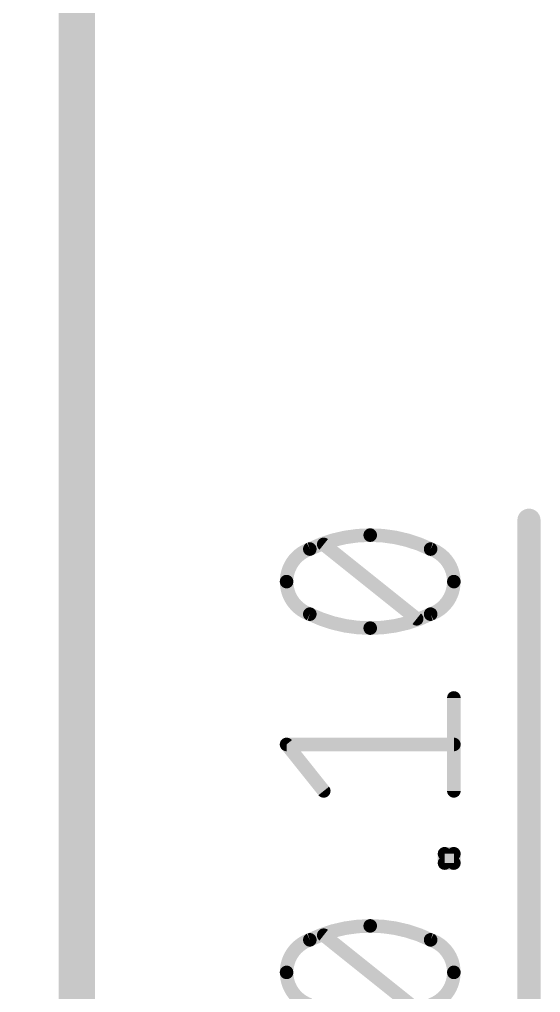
# Model space of a CAD drawing. Extents: x -28.1 to 58.5, y -25.8 to 33.8.
# Drawn here: x 25.08 to 28.01, y 5.33 to 10.79 of the extents above; entities that cross this region are included whole.
import ezdxf

# ---------------------------------------------------------------- set-up
doc = ezdxf.new("R2010")
doc.units = 0
for name, color, linetype in [('1', 12, 'CONTINUOUS'), ('16', 132, 'CONTINUOUS'), ('20', 31, 'CONTINUOUS'), ('39', 12, 'CONTINUOUS'), ('47', 253, 'CONTINUOUS')]:
    doc.layers.add(name, color=color, linetype=linetype)

msp = doc.modelspace()

# ---------------------------------------------------------------- linework, layer by layer
at = {"layer": '1', "const_width": 0.2032}
msp.add_lwpolyline([(25.4, 25.4), (25.4, 0)], dxfattribs=at)
at = {"layer": '16', "const_width": 0.2032}
msp.add_lwpolyline([(25.4, 0), (25.4, 25.4)], dxfattribs=at)
at = {"layer": '20', "const_width": 0.2032}
msp.add_lwpolyline([(25.4, 0), (25.4, 25.4)], dxfattribs=at)
at = {"layer": '39', "const_width": 0.127}
msp.add_lwpolyline([(22.86, -0.254, 1), (22.86, 5.334, 1), (22.86, -0.254)], format="xyb", dxfattribs=at)
at = {"layer": '47'}
for points, const_width in [([(27.94, 2.605), (27.94, 7.9784)], 0.13), ([(27.3091, 7.4249), (26.7869, 7.8426)], 0.0762), ([(27.5179, 6.4583), (27.5179, 6.9804)], 0.0762), ([(26.7869, 6.4583), (26.5781, 6.7193)], 0.0762), ([(26.5781, 6.7193), (27.5179, 6.7193)], 0.0762), ([(27.4657, 6.0531), (27.4657, 6.1053)], 0.0762), ([(27.4657, 6.1053), (27.5179, 6.1053)], 0.0762), ([(27.5179, 6.1053), (27.5179, 6.0531)], 0.0762), ([(27.5179, 6.0531), (27.4657, 6.0531)], 0.0762), ([(27.3091, 5.2303), (26.7869, 5.648)], 0.0762)]:
    msp.add_lwpolyline(points, dxfattribs=dict(at, const_width=const_width))
for points, const_width in [([(27.9725, 7.9784, 1), (27.9075, 7.9784)], 0.065), ([(27.048, 7.8948, 0.1139), (26.7086, 7.8164)], 0.0762), ([(27.3874, 7.8164, 0.1139), (27.048, 7.8948)], 0.0762), ([(27.048, 7.9138, 1), (27.048, 7.8757)], 0.0381), ([(27.048, 7.8757, 1), (27.048, 7.9138)], 0.0381), ([(26.7988, 7.8574, 1), (26.775, 7.8277)], 0.0381), ([(26.7086, 7.8164, 0.3205), (26.5781, 7.6337)], 0.0762), ([(26.7003, 7.8336, 1), (26.717, 7.7993)], 0.0381), ([(26.7148, 7.7984, 1), (26.7025, 7.8345)], 0.0381), ([(27.3936, 7.8345, 1), (27.3812, 7.7984)], 0.0381), ([(27.5179, 7.6337, 0.3205), (27.3874, 7.8164)], 0.0762), ([(27.379, 7.7993, 1), (27.3957, 7.8336)], 0.0381), ([(26.5781, 7.6337, 0.3205), (26.7086, 7.451)], 0.0762), ([(26.5971, 7.6337, 1), (26.5591, 7.6337)], 0.0381), ([(26.5591, 7.6337, 1), (26.5971, 7.6337)], 0.0381), ([(27.3874, 7.451, 0.3205), (27.5179, 7.6337)], 0.0762), ([(27.5369, 7.6337, 1), (27.4989, 7.6337)], 0.0381), ([(27.4989, 7.6337, 1), (27.5369, 7.6337)], 0.0381), ([(26.7086, 7.451, 0.1139), (27.048, 7.3727)], 0.0762), ([(26.717, 7.4681, 1), (26.7003, 7.4338)], 0.0381), ([(26.7024, 7.4329, 1), (26.7148, 7.469)], 0.0381), ([(27.048, 7.3727, 0.1139), (27.3874, 7.451)], 0.0762), ([(27.3812, 7.469, 1), (27.3936, 7.4329)], 0.0381), ([(27.3957, 7.4338, 1), (27.379, 7.4681)], 0.0381), ([(27.2972, 7.41, 1), (27.321, 7.4397)], 0.0381), ([(27.048, 7.3917, 1), (27.048, 7.3536)], 0.0381), ([(27.048, 7.3536, 1), (27.048, 7.3917)], 0.0381), ([(27.537, 6.9804, 1), (27.4989, 6.9804)], 0.0381), ([(26.5781, 6.7384, 1), (26.5781, 6.7003)], 0.0381), ([(26.593, 6.7312, 1), (26.5632, 6.7074)], 0.0381), ([(27.5179, 6.7003, 1), (27.5179, 6.7384)], 0.0381), ([(26.7721, 6.4464, 1), (26.8018, 6.4702)], 0.0381), ([(27.4989, 6.4583, 1), (27.537, 6.4583)], 0.0381), ([(27.4847, 6.1053, 1), (27.4466, 6.1053)], 0.0381), ([(27.4657, 6.1244, 1), (27.4657, 6.0863)], 0.0381), ([(27.537, 6.1053, 1), (27.4989, 6.1053)], 0.0381), ([(27.5179, 6.0863, 1), (27.5179, 6.1244)], 0.0381), ([(27.4657, 6.0722, 1), (27.4657, 6.0341)], 0.0381), ([(27.4466, 6.0531, 1), (27.4847, 6.0531)], 0.0381), ([(27.4989, 6.0531, 1), (27.537, 6.0531)], 0.0381), ([(27.5179, 6.0341, 1), (27.5179, 6.0722)], 0.0381), ([(27.048, 5.7002, 0.1139), (26.7086, 5.6219)], 0.0762), ([(27.3874, 5.6219, 0.1139), (27.048, 5.7002)], 0.0762), ([(27.048, 5.7193, 1), (27.048, 5.6812)], 0.0381), ([(27.048, 5.6812, 1), (27.048, 5.7193)], 0.0381), ([(26.7988, 5.6629, 1), (26.775, 5.6331)], 0.0381), ([(26.7086, 5.6219, 0.3205), (26.5781, 5.4392)], 0.0762), ([(26.7003, 5.639, 1), (26.717, 5.6048)], 0.0381), ([(26.7148, 5.6039, 1), (26.7025, 5.6399)], 0.0381), ([(27.5179, 5.4392, 0.3205), (27.3874, 5.6219)], 0.0762), ([(27.3936, 5.6399, 1), (27.3812, 5.6039)], 0.0381), ([(27.379, 5.6048, 1), (27.3957, 5.639)], 0.0381), ([(26.5781, 5.4392, 0.3205), (26.7086, 5.2564)], 0.0762), ([(26.5971, 5.4392, 1), (26.5591, 5.4392)], 0.0381), ([(27.3874, 5.2564, 0.3205), (27.5179, 5.4392)], 0.0762), ([(27.5369, 5.4392, 1), (27.4989, 5.4392)], 0.0381), ([(26.5591, 5.4392, 1), (26.5971, 5.4392)], 0.0381), ([(27.4989, 5.4392, 1), (27.5369, 5.4392)], 0.0381)]:
    msp.add_lwpolyline(points, format="xyb", dxfattribs=dict(at, const_width=const_width))

doc.saveas('drawing.dxf')
